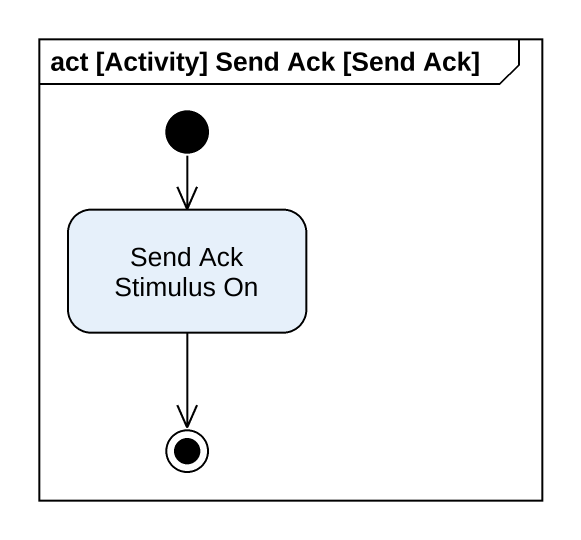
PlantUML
@startuml
mainframe act [Activity] Send Ack [Send Ack]
hide empty description
state "Send Ack Stimulus On" as Send_Ack_Stimulus_On
[*] --> Send_Ack_Stimulus_On
Send_Ack_Stimulus_On --> [*]
@enduml
